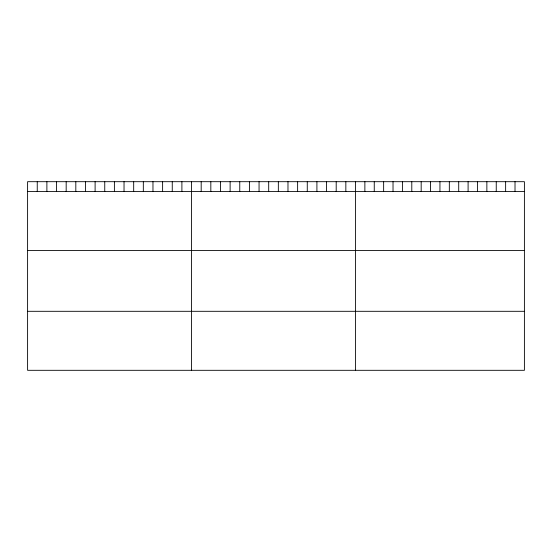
<?xml version="1.0" encoding="UTF-8"?>
<svg xmlns="http://www.w3.org/2000/svg" width="552" height="552" viewBox="0 0 552 552"><rect width="100%" height="100%" fill="white"/><g stroke="black" fill="none" stroke-linecap="round" stroke-linejoin="round"><path stroke-width="0.83" d="M524.4 191.516L524.4 370.309L27.6 370.309L27.6 181.691L524.4 181.691L524.4 191.516L27.6 191.516M27.6 250.518L524.4 250.518M27.6 311.307L524.4 311.307M515.016 181.691L515.016 191.516M505.632 181.691L505.632 191.516M496.248 181.691L496.248 191.516M486.864 181.691L486.864 191.516M477.48 181.691L477.48 191.516M468.096 181.691L468.096 191.516M458.712 181.691L458.712 191.516M449.328 181.691L449.328 191.516M439.944 181.691L439.944 191.516M430.56 181.691L430.56 191.516M421.176 181.691L421.176 191.516M411.792 181.691L411.792 191.516M402.408 181.691L402.408 191.516M393.024 181.691L393.024 191.516M383.64 181.691L383.64 191.516M374.256 181.691L374.256 191.516M364.872 181.691L364.872 191.516M355.488 181.691L355.488 370.309M345.842 181.691L345.842 191.516M336.202 181.691L336.202 191.516M326.556 181.691L326.556 191.516M316.91 181.691L316.91 191.516M307.271 181.691L307.271 191.516M297.625 181.691L297.625 191.516M287.978 181.691L287.978 191.516M278.339 181.691L278.339 191.516M268.693 181.691L268.693 191.516M259.054 181.691L259.054 191.516M249.407 181.691L249.407 191.516M239.761 181.691L239.761 191.516M230.122 181.691L230.122 191.516M220.476 181.691L220.476 191.516M210.829 181.691L210.829 191.516M201.19 181.691L201.19 191.516M191.544 181.691L191.544 370.309M181.898 181.691L181.898 191.516M172.258 181.691L172.258 191.516M162.612 181.691L162.612 191.516M152.966 181.691L152.966 191.516M143.327 181.691L143.327 191.516M133.681 181.691L133.681 191.516M124.034 181.691L124.034 191.516M114.395 181.691L114.395 191.516M104.749 181.691L104.749 191.516M95.11 181.691L95.11 191.516M85.463 181.691L85.463 191.516M75.817 181.691L75.817 191.516M66.178 181.691L66.178 191.516M56.532 181.691L56.532 191.516M46.886 181.691L46.886 191.516M37.246 181.691L37.246 191.516"/></g></svg>
